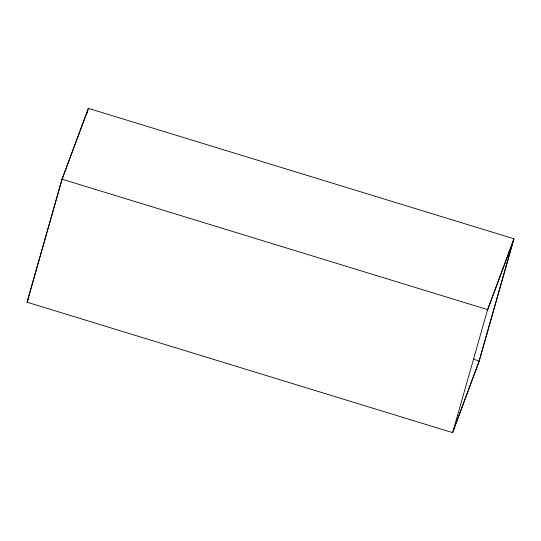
<?xml version="1.0" encoding="UTF-8"?>
<svg xmlns="http://www.w3.org/2000/svg" width="541" height="541" viewBox="0 0 541 541"><rect width="100%" height="100%" fill="white"/><g stroke="black" fill="none" stroke-linecap="round" stroke-linejoin="round"><path stroke-width="0.81" d="M27.05 302.203L62.026 179.179L88.372 108.349L513.95 238.797L478.974 361.821L452.628 432.651L27.05 302.203L28.511 298.267M86.607 114.334L88.372 108.349M452.628 432.651L487.61 309.635L513.95 238.797M453.243 430.71L479.062 361.293L513.335 240.738L487.522 310.155M87.757 110.29L61.938 179.707L27.665 300.262L28.835 297.104M62.026 179.179L487.61 309.635M473.645 358.994L479.062 361.293"/></g></svg>
